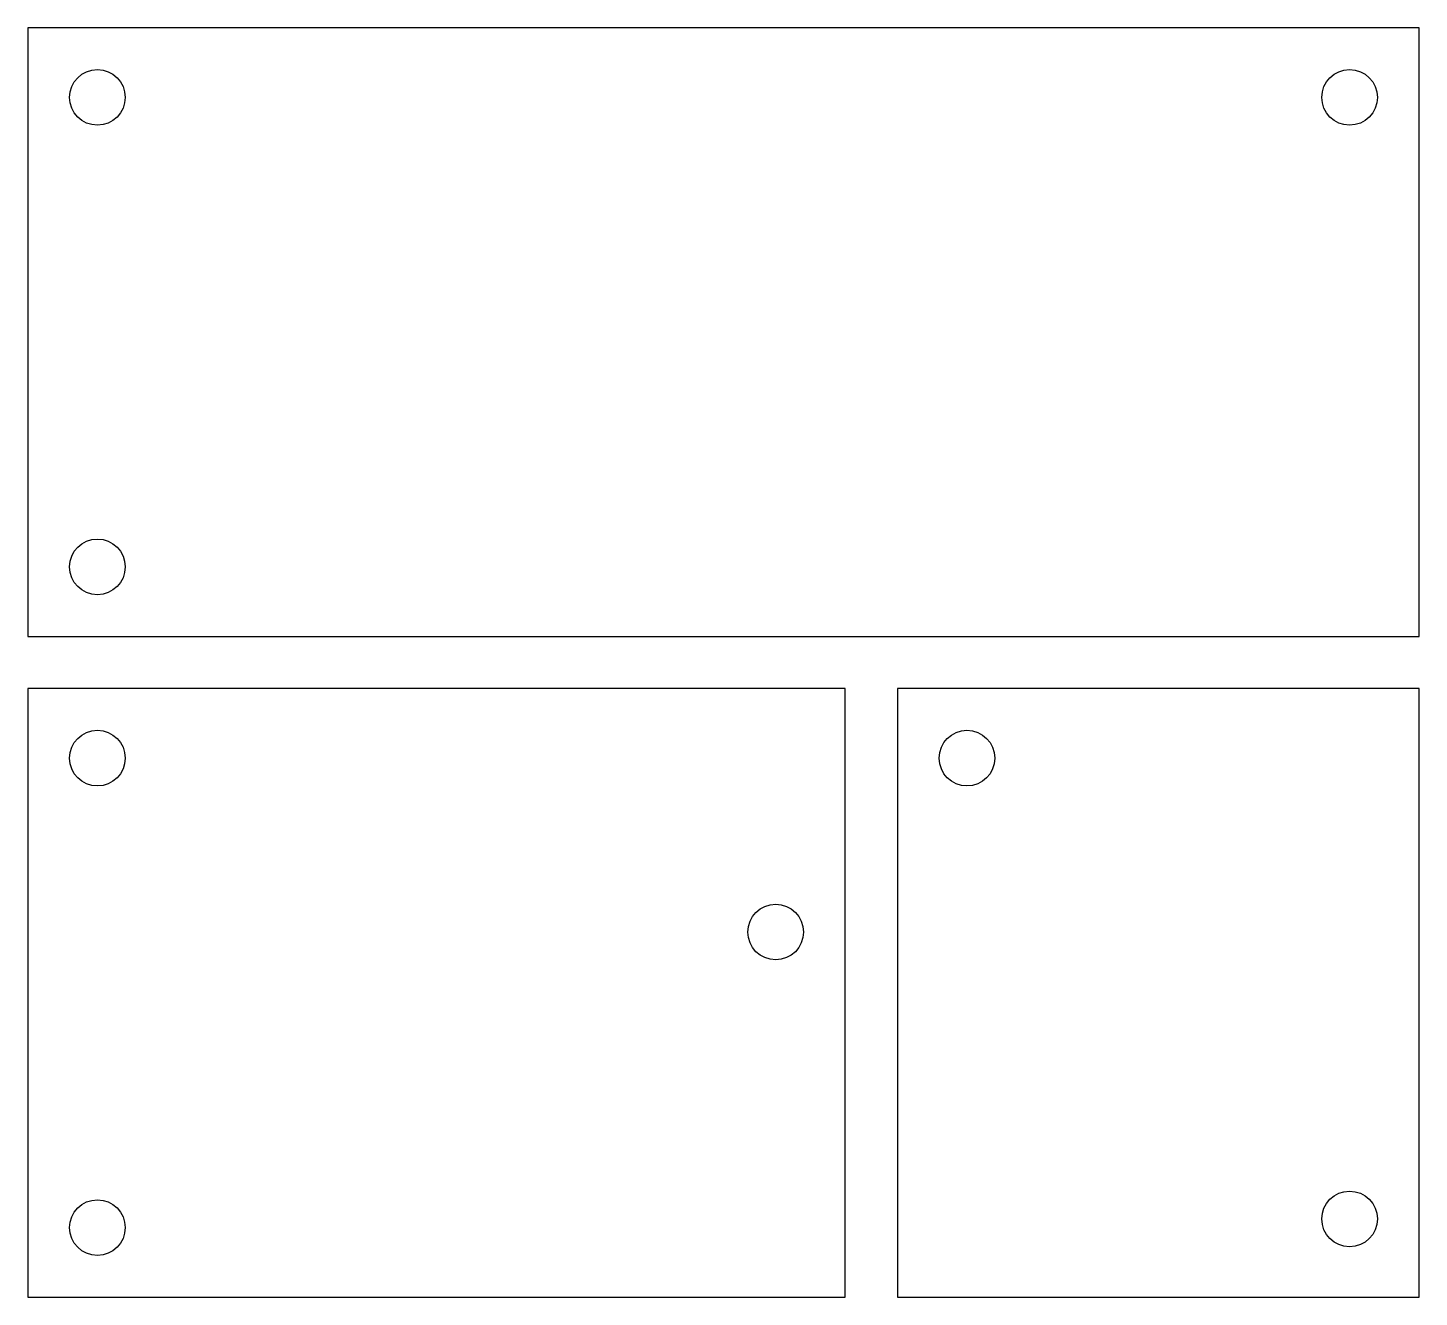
# Model space of a CAD drawing. Extents: x 0 to 80, y -38 to 35.
import ezdxf

# ---------------------------------------------------------------- set-up
doc = ezdxf.new("R2010")
doc.units = 0
doc.layers.add('PCB', color=30, linetype='CONTINUOUS')

msp = doc.modelspace()

# ---------------------------------------------------------------- linework, layer by layer
at = {"layer": 'PCB'}
for points in [[(0, 0), (80, 0), (80, 35), (0, 35), (0, 0)], [(0, -38), (47, -38), (47, -3), (0, -3), (0, -38)], [(50, -38), (80, -38), (80, -3), (50, -3), (50, -38)]]:
    msp.add_lwpolyline(points, close=True, dxfattribs=at)
for centre in [(4, 31), (76, 31), (4, 4), (4, -7), (54, -7), (43, -17), (76, -33.5), (4, -34)]:
    msp.add_circle(centre, 1.6, dxfattribs=at)

doc.saveas('drawing.dxf')
